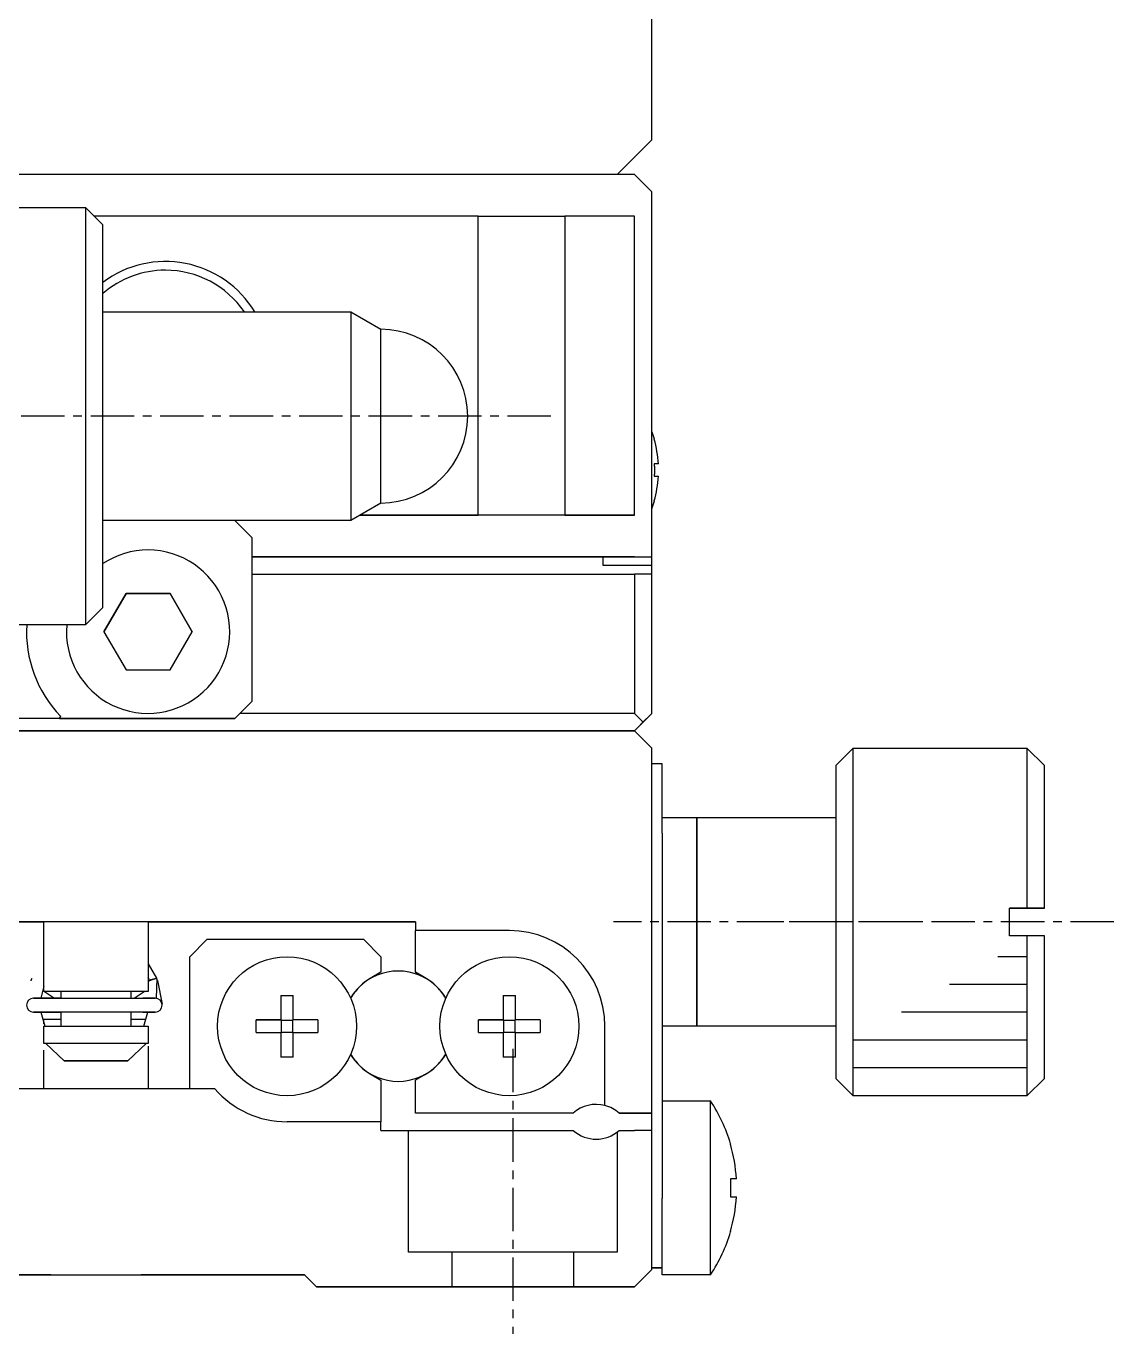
# Model space of a CAD drawing. Extents: x 253 to 454, y 43 to 262.
# Drawn here: x 422.6 to 453.91, y 90.99 to 128.61 of the extents above; entities that cross this region are included whole.
import ezdxf

# ---------------------------------------------------------------- set-up
doc = ezdxf.new("R2010")
doc.units = 0
doc.linetypes.add('CENTER', pattern=[2, 1.25, -0.25, 0.25, -0.25])
doc.layers.get('0').update_dxf_attribs({"linetype": 'CONTINUOUS'})
doc.layers.add('CENTER', color=1, linetype='CENTER')

msp = doc.modelspace()

# ---------------------------------------------------------------- linework, layer by layer
for q in [(440.612, 198.343), (439.612, 124.343)]:
    msp.add_line((440.612, 125.343), q)
at = {"color": 7, "linetype": 'CONTINUOUS'}
for p, q in [((440.112, 124.343), (401.112, 124.343)), ((440.112, 124.343), (440.612, 123.843)), ((440.612, 113.343), (440.612, 123.843)), ((420.812, 123.393), (424.312, 123.393)), ((424.312, 123.393), (424.812, 122.893)), ((424.312, 123.393), (424.312, 111.393)), ((435.612, 123.143), (424.562, 123.143)), ((435.612, 123.143), (438.112, 123.143)), ((435.612, 114.543), (435.612, 123.143)), ((440.112, 123.143), (438.112, 123.143)), ((438.112, 123.143), (438.112, 114.543)), ((440.112, 114.543), (440.112, 123.143)), ((424.812, 111.893), (424.812, 122.893)), ((424.812, 120.393), (431.946, 120.393)), ((431.946, 120.393), (432.379, 120.143)), ((431.946, 120.393), (431.946, 117.365)), ((432.379, 120.143), (432.812, 119.893)), ((432.812, 117.37), (432.812, 119.893)), ((431.946, 117.365), (431.946, 114.393)), ((432.812, 114.893), (432.812, 117.37)), ((440.687, 116.731), (440.682, 116.729)), ((440.687, 116.731), (440.682, 116.729)), ((440.802, 116.023), (440.682, 116.023)), ((440.802, 116.023), (440.682, 116.023)), ((440.682, 115.663), (440.802, 115.663)), ((432.812, 114.893), (432.379, 114.643)), ((440.682, 114.956), (440.687, 114.954)), ((428.612, 114.393), (424.812, 114.393)), ((431.946, 114.393), (424.812, 114.393)), ((428.612, 114.393), (429.112, 113.893)), ((432.379, 114.643), (431.946, 114.393)), ((435.612, 114.543), (432.206, 114.543)), ((432.206, 114.543), (435.612, 114.543)), ((440.112, 114.543), (435.612, 114.543)), ((438.112, 114.543), (435.612, 114.543)), ((438.112, 114.543), (440.112, 114.543)), ((429.112, 109.193), (429.112, 113.893)), ((429.112, 113.343), (439.212, 113.343)), ((440.112, 113.343), (429.112, 113.343)), ((439.212, 113.093), (439.212, 113.343)), ((439.212, 113.343), (440.612, 113.343)), ((440.112, 113.343), (440.612, 113.343)), ((440.612, 113.093), (440.612, 113.343)), ((440.612, 113.093), (439.212, 113.093)), ((440.612, 113.093), (439.212, 113.093)), ((440.612, 112.843), (440.612, 113.093)), ((429.112, 112.843), (440.112, 112.843)), ((440.612, 112.843), (440.112, 112.843)), ((440.112, 112.843), (440.112, 108.843)), ((440.612, 108.843), (440.612, 112.843)), ((425.477, 112.293), (424.842, 111.193)), ((424.842, 111.193), (425.477, 112.293)), ((426.747, 112.293), (425.477, 112.293)), ((425.477, 112.293), (426.747, 112.293)), ((427.383, 111.193), (426.747, 112.293)), ((426.747, 112.293), (427.383, 111.193)), ((424.812, 111.893), (424.312, 111.393)), ((424.312, 111.393), (420.812, 111.393)), ((424.842, 111.193), (425.477, 110.093)), ((426.747, 110.093), (427.383, 111.193)), ((425.477, 110.093), (426.747, 110.093)), ((429.112, 109.193), (428.612, 108.693)), ((428.612, 108.693), (429.112, 109.193)), ((423.594, 108.762), (423.565, 108.693)), ((423.565, 108.693), (423.594, 108.762)), ((440.112, 108.843), (428.762, 108.843)), ((440.112, 108.843), (440.362, 108.593)), ((440.362, 108.593), (440.612, 108.843)), ((440.612, 108.843), (440.362, 108.593)), ((423.565, 108.693), (420.812, 108.693)), ((428.612, 108.693), (420.812, 108.693)), ((423.565, 108.693), (428.612, 108.693)), ((440.462, 108.693), (440.112, 108.343)), ((440.112, 108.343), (440.462, 108.693)), ((440.112, 108.343), (440.362, 108.593)), ((440.362, 108.593), (440.112, 108.343)), ((401.112, 108.343), (440.112, 108.343)), ((440.112, 108.343), (401.112, 108.343)), ((440.112, 108.343), (440.612, 107.843)), ((440.612, 97.343), (440.612, 107.843)), ((445.912, 107.343), (446.412, 107.843)), ((446.412, 107.843), (451.412, 107.843)), ((446.412, 102.843), (446.412, 107.843)), ((451.412, 107.843), (451.912, 107.343)), ((451.412, 107.843), (451.412, 103.243)), ((440.912, 107.393), (440.612, 107.393)), ((440.912, 105.393), (440.912, 107.393)), ((445.912, 107.343), (445.912, 102.843)), ((451.912, 103.243), (451.912, 107.343)), ((440.912, 105.843), (441.912, 105.843)), ((441.912, 105.843), (445.912, 105.843)), ((441.912, 102.843), (441.912, 105.843)), ((441.912, 105.843), (441.912, 99.843)), ((440.912, 105.393), (440.912, 96.268)), ((450.912, 102.443), (450.912, 103.243)), ((450.912, 103.243), (451.412, 103.243)), ((451.412, 103.243), (450.912, 103.243)), ((451.412, 103.243), (451.912, 103.243)), ((451.912, 103.243), (451.412, 103.243)), ((433.812, 102.843), (407.412, 102.843)), ((422.112, 102.843), (423.112, 102.843)), ((423.112, 100.843), (423.112, 102.843)), ((426.112, 102.843), (426.112, 100.843)), ((426.112, 102.843), (433.812, 102.843)), ((433.812, 102.843), (433.812, 102.593)), ((441.912, 99.843), (441.912, 102.843)), ((445.912, 102.843), (445.912, 98.343)), ((446.412, 97.843), (446.412, 102.843)), ((427.312, 101.843), (427.812, 102.343)), ((427.812, 102.343), (432.312, 102.343)), ((432.312, 102.343), (432.812, 101.843)), ((433.812, 101.393), (433.812, 102.593)), ((436.512, 102.593), (433.812, 102.593)), ((436.512, 102.593), (433.812, 102.593)), ((451.412, 102.443), (450.912, 102.443)), ((451.412, 102.443), (451.412, 97.843)), ((451.912, 102.443), (451.412, 102.443)), ((451.912, 98.343), (451.912, 102.443)), ((426.113, 101.633), (426.354, 101.222)), ((427.312, 98.043), (427.312, 101.843)), ((432.812, 101.843), (432.812, 101.393)), ((422.75, 101.157), (422.771, 101.213)), ((422.771, 101.211), (422.772, 101.211)), ((422.771, 101.209), (422.771, 101.211)), ((426.142, 101.2), (426.113, 101.24)), ((426.356, 101.22), (426.148, 101.165)), ((426.36, 101.213), (426.347, 100.647)), ((432.812, 101.393), (432.552, 101.243)), ((432.812, 101.393), (432.552, 101.243)), ((433.812, 101.393), (434.073, 101.243)), ((434.073, 101.243), (433.812, 101.393)), ((422.748, 101.151), (422.749, 101.154)), ((422.749, 101.154), (422.75, 101.156)), ((423.112, 100.991), (423.027, 100.649)), ((426.112, 100.843), (423.112, 100.843)), ((423.612, 100.843), (423.112, 100.843)), ((423.134, 100.843), (423.416, 100.649)), ((425.612, 100.843), (423.612, 100.843)), ((423.612, 100.649), (423.612, 100.843)), ((425.612, 100.843), (423.612, 100.843)), ((426.112, 100.843), (425.612, 100.843)), ((425.612, 100.843), (425.612, 100.649)), ((425.715, 100.649), (425.997, 100.843)), ((426.148, 101.165), (426.112, 101.149)), ((426.381, 101.156), (426.514, 100.475)), ((423.612, 100.649), (422.815, 100.649)), ((422.815, 100.649), (426.315, 100.649)), ((426.315, 100.649), (425.965, 100.649)), ((429.932, 100.729), (429.932, 100.023)), ((430.292, 100.023), (430.292, 100.729)), ((436.332, 100.729), (436.332, 100.023)), ((436.692, 100.023), (436.692, 100.729)), ((426.315, 100.249), (422.815, 100.249)), ((422.815, 100.249), (423.612, 100.249)), ((423.027, 100.249), (423.138, 99.843)), ((423.612, 99.843), (423.612, 100.249)), ((425.612, 100.249), (425.612, 99.843)), ((425.965, 100.249), (426.315, 100.249)), ((425.993, 99.842), (426.104, 100.249)), ((423.112, 100.043), (423.612, 100.043)), ((423.112, 99.908), (423.112, 100.043)), ((423.112, 99.343), (423.112, 99.843)), ((423.112, 99.843), (426.112, 99.843)), ((425.612, 100.043), (426.062, 100.043)), ((426.112, 99.843), (426.112, 99.343)), ((429.932, 100.023), (429.226, 100.023)), ((429.226, 100.023), (429.932, 100.023)), ((429.943, 100.012), (429.932, 100.023)), ((429.943, 100.012), (429.943, 99.673)), ((430.282, 100.012), (429.943, 100.012)), ((430.282, 100.012), (430.292, 100.023)), ((430.282, 99.673), (430.282, 100.012)), ((430.999, 100.023), (430.292, 100.023)), ((430.999, 100.023), (430.292, 100.023)), ((436.332, 100.023), (435.626, 100.023)), ((435.626, 100.023), (436.332, 100.023)), ((436.343, 100.012), (436.332, 100.023)), ((436.343, 100.012), (436.343, 99.673)), ((436.682, 100.012), (436.343, 100.012)), ((436.682, 100.012), (436.692, 100.023)), ((436.682, 99.673), (436.682, 100.012)), ((437.399, 100.023), (436.692, 100.023)), ((437.399, 100.023), (436.692, 100.023)), ((439.262, 97.561), (439.262, 99.843)), ((441.912, 99.843), (440.912, 99.843)), ((445.912, 99.843), (441.912, 99.843)), ((423.167, 99.343), (423.112, 99.343)), ((426.058, 99.343), (423.167, 99.343)), ((423.167, 99.343), (423.696, 98.843)), ((425.529, 98.843), (426.058, 99.343)), ((426.112, 99.343), (426.058, 99.343)), ((429.226, 99.663), (429.932, 99.663)), ((429.943, 99.673), (429.932, 99.663)), ((429.932, 99.663), (429.932, 98.956)), ((429.943, 99.673), (430.282, 99.673)), ((430.282, 99.673), (430.292, 99.663)), ((430.292, 99.663), (430.999, 99.663)), ((430.292, 98.956), (430.292, 99.663)), ((435.626, 99.663), (436.332, 99.663)), ((436.343, 99.673), (436.332, 99.663)), ((436.332, 99.663), (436.332, 98.956)), ((436.343, 99.673), (436.682, 99.673)), ((436.682, 99.673), (436.692, 99.663)), ((436.692, 99.663), (437.399, 99.663)), ((436.692, 98.956), (436.692, 99.663)), ((423.112, 98.043), (423.112, 99.151)), ((426.112, 99.265), (426.112, 98.043)), ((423.696, 98.843), (425.529, 98.843)), ((425.529, 98.843), (423.696, 98.843)), ((432.552, 98.442), (432.812, 98.292)), ((432.812, 98.292), (432.812, 97.093)), ((434.073, 98.442), (433.812, 98.292)), ((433.812, 97.343), (433.812, 98.292)), ((446.412, 97.843), (445.912, 98.343)), ((451.912, 98.343), (451.412, 97.843)), ((428.033, 98.043), (413.191, 98.043)), ((451.412, 97.843), (446.412, 97.843)), ((440.912, 97.693), (442.304, 97.693)), ((442.304, 92.693), (442.304, 97.693)), ((432.812, 97.093), (430.112, 97.093)), ((432.812, 96.843), (432.812, 97.093)), ((438.351, 97.343), (433.812, 97.343)), ((438.351, 97.343), (433.812, 97.343)), ((440.112, 97.343), (439.674, 97.343)), ((439.674, 97.343), (440.112, 97.343)), ((440.112, 97.343), (440.612, 97.343)), ((440.612, 97.343), (440.112, 97.343)), ((440.612, 96.843), (440.612, 97.343)), ((432.812, 96.843), (438.351, 96.843)), ((439.674, 96.843), (440.112, 96.843)), ((440.612, 96.843), (440.112, 96.843)), ((440.612, 92.843), (440.612, 96.843)), ((442.882, 96.455), (442.875, 96.451)), ((442.882, 96.455), (442.875, 96.451)), ((440.912, 96.268), (440.912, 94.893)), ((443.047, 95.453), (442.875, 95.453)), ((443.047, 95.453), (442.875, 95.453)), ((440.912, 92.693), (440.912, 94.893)), ((442.875, 94.933), (443.047, 94.933)), ((442.875, 93.934), (442.882, 93.931)), ((410.612, 92.693), (430.612, 92.693)), ((423.312, 92.693), (417.912, 92.693)), ((430.612, 92.693), (425.912, 92.693)), ((430.962, 92.343), (430.612, 92.693)), ((430.612, 92.693), (430.962, 92.343)), ((440.362, 92.593), (440.112, 92.343)), ((440.362, 92.593), (440.112, 92.343)), ((440.362, 92.593), (440.612, 92.843)), ((440.612, 92.843), (440.362, 92.593)), ((440.612, 92.893), (440.912, 92.893)), ((440.912, 92.893), (440.612, 92.893)), ((442.304, 92.693), (440.912, 92.693)), ((430.962, 92.343), (440.112, 92.343)), ((440.112, 92.343), (430.962, 92.343)), ((436.612, 92.343), (434.862, 92.343)), ((436.612, 92.343), (434.862, 92.343)), ((438.362, 92.343), (434.862, 92.343)), ((438.362, 92.343), (434.862, 92.343)), ((438.362, 92.343), (436.612, 92.343)), ((438.362, 92.343), (436.612, 92.343))]:
    msp.add_line(p, q, dxfattribs=at)
at = {"color": 3, "linetype": 'CONTINUOUS'}
for p, q in [((451.412, 101.843), (450.569, 101.843)), ((451.412, 101.043), (449.184, 101.043)), ((451.412, 100.243), (447.798, 100.243)), ((451.412, 99.443), (446.412, 99.443)), ((451.412, 98.643), (446.412, 98.643)), ((451.412, 98.643), (446.412, 98.643)), ((433.612, 93.343), (433.612, 96.843)), ((439.612, 96.792), (439.612, 93.343)), ((439.612, 93.343), (433.612, 93.343)), ((434.862, 92.343), (434.862, 93.343)), ((438.362, 93.343), (438.362, 92.343))]:
    msp.add_line(p, q, dxfattribs=at)
at = {"color": 7, "linetype": 'CONTINUOUS'}
for points in [[(440.682, 116.023, 0), (440.682, 116.019, 0), (440.682, 116.017, 0), (440.682, 116.013, 0), (440.682, 116.011, 0), (440.683, 116.009, 0), (440.683, 116.005, 0), (440.683, 116.003, 0), (440.683, 115.999, 0), (440.683, 115.997, 0), (440.683, 115.995, 0), (440.683, 115.991, 0), (440.683, 115.989, 0), (440.684, 115.985, 0), (440.684, 115.983, 0), (440.684, 115.979, 0), (440.684, 115.977, 0), (440.684, 115.975, 0), (440.684, 115.971, 0), (440.684, 115.969, 0), (440.684, 115.965, 0), (440.684, 115.963, 0), (440.684, 115.961, 0), (440.685, 115.957, 0), (440.685, 115.955, 0), (440.685, 115.951, 0), (440.685, 115.949, 0), (440.685, 115.947, 0), (440.685, 115.943, 0), (440.685, 115.941, 0), (440.685, 115.937, 0), (440.685, 115.935, 0), (440.685, 115.933, 0), (440.685, 115.929, 0), (440.685, 115.927, 0), (440.686, 115.923, 0), (440.686, 115.921, 0), (440.686, 115.919, 0), (440.686, 115.915, 0), (440.686, 115.913, 0), (440.686, 115.909, 0), (440.686, 115.907, 0), (440.686, 115.905, 0), (440.686, 115.901, 0), (440.686, 115.899, 0), (440.686, 115.895, 0), (440.686, 115.893, 0), (440.686, 115.889, 0), (440.686, 115.887, 0), (440.686, 115.885, 0), (440.686, 115.881, 0), (440.686, 115.879, 0), (440.686, 115.875, 0), (440.686, 115.873, 0), (440.686, 115.871, 0), (440.686, 115.867, 0), (440.686, 115.865, 0), (440.686, 115.861, 0), (440.686, 115.859, 0), (440.686, 115.857, 0), (440.686, 115.853, 0), (440.686, 115.851, 0), (440.686, 115.847, 0), (440.686, 115.845, 0), (440.686, 115.843, 0), (440.686, 115.839, 0), (440.686, 115.837, 0), (440.686, 115.833, 0), (440.686, 115.831, 0), (440.686, 115.829, 0), (440.686, 115.825, 0), (440.686, 115.823, 0), (440.686, 115.819, 0), (440.686, 115.817, 0), (440.686, 115.813, 0), (440.686, 115.811, 0), (440.686, 115.809, 0), (440.686, 115.805, 0), (440.686, 115.803, 0), (440.686, 115.799, 0), (440.686, 115.797, 0), (440.686, 115.795, 0), (440.686, 115.791, 0), (440.686, 115.789, 0), (440.686, 115.785, 0), (440.686, 115.783, 0), (440.686, 115.781, 0), (440.686, 115.777, 0), (440.686, 115.775, 0), (440.686, 115.771, 0), (440.686, 115.769, 0), (440.686, 115.767, 0), (440.686, 115.763, 0), (440.686, 115.761, 0), (440.685, 115.757, 0), (440.685, 115.755, 0), (440.685, 115.753, 0), (440.685, 115.749, 0), (440.685, 115.747, 0), (440.685, 115.743, 0), (440.685, 115.741, 0), (440.685, 115.739, 0), (440.685, 115.735, 0), (440.685, 115.733, 0), (440.685, 115.729, 0), (440.685, 115.727, 0), (440.684, 115.723, 0), (440.684, 115.721, 0), (440.684, 115.719, 0), (440.684, 115.715, 0), (440.684, 115.713, 0), (440.684, 115.709, 0), (440.684, 115.707, 0), (440.684, 115.705, 0), (440.684, 115.701, 0), (440.684, 115.699, 0), (440.683, 115.695, 0), (440.683, 115.693, 0), (440.683, 115.691, 0), (440.683, 115.687, 0), (440.683, 115.685, 0), (440.683, 115.681, 0), (440.683, 115.679, 0), (440.683, 115.677, 0), (440.682, 115.673, 0), (440.682, 115.671, 0), (440.682, 115.667, 0), (440.682, 115.665, 0), (440.682, 115.663, 0)], [(422.771, 101.211, 0), (422.771, 101.211, 0), (422.771, 101.211, 0), (422.771, 101.211, 0), (422.771, 101.211, 0), (422.771, 101.211, 0), (422.771, 101.211, 0), (422.771, 101.211, 0), (422.771, 101.211, 0), (422.771, 101.211, 0), (422.771, 101.211, 0), (422.771, 101.211, 0), (422.771, 101.211, 0), (422.771, 101.211, 0), (422.771, 101.211, 0), (422.771, 101.211, 0), (422.771, 101.211, 0), (422.771, 101.211, 0), (422.771, 101.211, 0), (422.771, 101.211, 0), (422.771, 101.211, 0), (422.771, 101.211, 0), (422.771, 101.211, 0), (422.771, 101.211, 0), (422.771, 101.211, 0), (422.771, 101.211, 0), (422.771, 101.211, 0), (422.771, 101.211, 0), (422.771, 101.211, 0), (422.771, 101.211, 0), (422.771, 101.211, 0), (422.771, 101.211, 0), (422.771, 101.211, 0), (422.771, 101.211, 0), (422.771, 101.211, 0), (422.771, 101.211, 0), (422.771, 101.211, 0), (422.771, 101.211, 0), (422.771, 101.211, 0), (422.771, 101.211, 0), (422.771, 101.211, 0), (422.771, 101.211, 0), (422.771, 101.211, 0), (422.771, 101.211, 0), (422.771, 101.211, 0), (422.771, 101.211, 0), (422.771, 101.211, 0), (422.771, 101.211, 0), (422.771, 101.211, 0), (422.771, 101.211, 0), (422.771, 101.211, 0), (422.771, 101.211, 0), (422.771, 101.211, 0), (422.771, 101.211, 0), (422.771, 101.211, 0), (422.771, 101.211, 0), (422.771, 101.211, 0), (422.771, 101.211, 0), (422.771, 101.211, 0), (422.771, 101.211, 0), (422.771, 101.211, 0), (422.771, 101.211, 0), (422.771, 101.211, 0), (422.771, 101.211, 0), (422.771, 101.211, 0), (422.771, 101.211, 0), (422.771, 101.211, 0), (422.771, 101.211, 0), (422.771, 101.211, 0), (422.771, 101.211, 0), (422.771, 101.211, 0), (422.771, 101.211, 0), (422.771, 101.211, 0), (422.771, 101.211, 0), (422.771, 101.211, 0), (422.771, 101.211, 0), (422.771, 101.211, 0), (422.771, 101.211, 0), (422.771, 101.211, 0), (422.771, 101.211, 0), (422.771, 101.211, 0), (422.771, 101.211, 0), (422.771, 101.211, 0), (422.771, 101.211, 0), (422.771, 101.211, 0), (422.771, 101.211, 0), (422.771, 101.211, 0), (422.771, 101.211, 0), (422.771, 101.211, 0), (422.771, 101.211, 0), (422.771, 101.211, 0), (422.771, 101.211, 0), (422.771, 101.211, 0), (422.771, 101.211, 0), (422.771, 101.211, 0), (422.771, 101.211, 0), (422.771, 101.211, 0), (422.771, 101.211, 0), (422.771, 101.211, 0), (422.771, 101.211, 0), (422.771, 101.211, 0), (422.771, 101.211, 0), (422.771, 101.211, 0), (422.771, 101.211, 0), (422.771, 101.211, 0), (422.771, 101.211, 0), (422.771, 101.211, 0), (422.771, 101.211, 0), (422.771, 101.211, 0), (422.771, 101.211, 0), (422.771, 101.211, 0), (422.771, 101.211, 0), (422.771, 101.211, 0), (422.771, 101.213, 0), (422.771, 101.213, 0), (422.771, 101.213, 0), (422.771, 101.213, 0), (422.771, 101.213, 0), (422.771, 101.213, 0), (422.771, 101.213, 0), (422.771, 101.213, 0), (422.771, 101.213, 0), (422.771, 101.213, 0), (422.771, 101.213, 0), (422.771, 101.213, 0), (422.771, 101.213, 0), (422.771, 101.213, 0), (422.771, 101.213, 0), (422.771, 101.213, 0)], [(426.113, 101.137, 0), (426.115, 101.139, 0), (426.117, 101.139, 0), (426.119, 101.141, 0), (426.121, 101.141, 0), (426.125, 101.143, 0), (426.127, 101.143, 0), (426.129, 101.145, 0), (426.131, 101.147, 0), (426.133, 101.147, 0), (426.135, 101.149, 0), (426.139, 101.149, 0), (426.141, 101.151, 0), (426.143, 101.151, 0), (426.145, 101.153, 0), (426.147, 101.153, 0), (426.151, 101.155, 0), (426.153, 101.155, 0), (426.155, 101.157, 0), (426.157, 101.157, 0), (426.159, 101.159, 0), (426.163, 101.159, 0), (426.165, 101.161, 0), (426.167, 101.161, 0), (426.169, 101.163, 0), (426.173, 101.165, 0), (426.175, 101.165, 0), (426.177, 101.167, 0), (426.179, 101.167, 0), (426.181, 101.169, 0), (426.185, 101.169, 0), (426.187, 101.171, 0), (426.189, 101.171, 0), (426.191, 101.171, 0), (426.193, 101.173, 0), (426.197, 101.173, 0), (426.199, 101.175, 0), (426.201, 101.175, 0), (426.203, 101.177, 0), (426.205, 101.177, 0), (426.209, 101.179, 0), (426.211, 101.179, 0), (426.213, 101.181, 0), (426.215, 101.181, 0), (426.217, 101.183, 0), (426.221, 101.183, 0), (426.223, 101.183, 0), (426.225, 101.185, 0), (426.227, 101.185, 0), (426.229, 101.187, 0), (426.231, 101.187, 0), (426.235, 101.189, 0), (426.237, 101.189, 0), (426.239, 101.189, 0), (426.241, 101.191, 0), (426.243, 101.191, 0), (426.245, 101.193, 0), (426.247, 101.193, 0), (426.251, 101.193, 0), (426.253, 101.195, 0), (426.255, 101.195, 0), (426.257, 101.195, 0), (426.259, 101.197, 0), (426.261, 101.197, 0), (426.263, 101.199, 0), (426.265, 101.199, 0), (426.267, 101.199, 0), (426.269, 101.201, 0), (426.271, 101.201, 0), (426.273, 101.201, 0), (426.275, 101.203, 0), (426.277, 101.203, 0), (426.279, 101.203, 0), (426.281, 101.203, 0), (426.283, 101.205, 0), (426.285, 101.205, 0), (426.287, 101.205, 0), (426.289, 101.207, 0), (426.291, 101.207, 0), (426.293, 101.207, 0), (426.295, 101.207, 0), (426.297, 101.209, 0), (426.299, 101.209, 0), (426.301, 101.209, 0), (426.303, 101.209, 0), (426.305, 101.209, 0), (426.307, 101.211, 0), (426.307, 101.211, 0), (426.309, 101.211, 0), (426.311, 101.211, 0), (426.313, 101.211, 0), (426.315, 101.213, 0), (426.317, 101.213, 0), (426.317, 101.213, 0), (426.319, 101.213, 0), (426.321, 101.213, 0), (426.323, 101.213, 0), (426.323, 101.215, 0), (426.325, 101.215, 0), (426.327, 101.215, 0), (426.327, 101.215, 0), (426.329, 101.215, 0), (426.331, 101.215, 0), (426.331, 101.215, 0), (426.333, 101.215, 0), (426.335, 101.215, 0), (426.335, 101.215, 0), (426.337, 101.217, 0), (426.339, 101.217, 0), (426.339, 101.217, 0), (426.341, 101.217, 0), (426.341, 101.217, 0), (426.343, 101.217, 0), (426.343, 101.217, 0), (426.345, 101.217, 0), (426.345, 101.217, 0), (426.347, 101.217, 0), (426.347, 101.217, 0), (426.349, 101.217, 0), (426.349, 101.217, 0), (426.349, 101.217, 0), (426.351, 101.217, 0), (426.351, 101.217, 0), (426.353, 101.217, 0), (426.353, 101.217, 0), (426.353, 101.217, 0), (426.355, 101.215, 0), (426.355, 101.215, 0), (426.355, 101.215, 0)], [(426.355, 101.215, 0), (426.355, 101.215, 0), (426.355, 101.215, 0), (426.355, 101.215, 0), (426.355, 101.215, 0), (426.355, 101.215, 0), (426.355, 101.215, 0), (426.355, 101.215, 0), (426.355, 101.215, 0), (426.355, 101.215, 0), (426.357, 101.215, 0), (426.357, 101.215, 0), (426.357, 101.215, 0), (426.357, 101.215, 0), (426.357, 101.215, 0), (426.357, 101.215, 0), (426.357, 101.215, 0), (426.357, 101.215, 0), (426.357, 101.215, 0), (426.357, 101.215, 0), (426.357, 101.215, 0), (426.357, 101.215, 0), (426.357, 101.215, 0), (426.357, 101.215, 0), (426.357, 101.215, 0), (426.357, 101.215, 0), (426.357, 101.215, 0), (426.357, 101.215, 0), (426.357, 101.215, 0), (426.357, 101.215, 0), (426.357, 101.215, 0), (426.357, 101.215, 0), (426.357, 101.215, 0), (426.357, 101.215, 0), (426.357, 101.215, 0), (426.357, 101.215, 0), (426.357, 101.215, 0), (426.357, 101.215, 0), (426.357, 101.215, 0), (426.357, 101.215, 0), (426.357, 101.215, 0), (426.357, 101.215, 0), (426.357, 101.215, 0), (426.359, 101.215, 0), (426.359, 101.215, 0), (426.359, 101.215, 0), (426.359, 101.215, 0), (426.359, 101.215, 0), (426.359, 101.215, 0), (426.359, 101.215, 0), (426.359, 101.215, 0), (426.359, 101.215, 0), (426.359, 101.215, 0), (426.359, 101.213, 0), (426.359, 101.213, 0), (426.359, 101.213, 0), (426.359, 101.213, 0), (426.359, 101.213, 0), (426.359, 101.213, 0), (426.359, 101.213, 0), (426.359, 101.213, 0), (426.359, 101.213, 0), (426.359, 101.213, 0), (426.359, 101.213, 0), (426.359, 101.213, 0), (426.359, 101.213, 0), (426.359, 101.213, 0), (426.359, 101.213, 0), (426.359, 101.213, 0), (426.359, 101.213, 0), (426.359, 101.213, 0), (426.359, 101.213, 0), (426.359, 101.213, 0), (426.359, 101.213, 0), (426.359, 101.213, 0), (426.359, 101.213, 0), (426.359, 101.213, 0), (426.359, 101.213, 0), (426.359, 101.213, 0), (426.359, 101.213, 0), (426.359, 101.213, 0), (426.359, 101.213, 0), (426.359, 101.213, 0), (426.359, 101.213, 0), (426.359, 101.213, 0), (426.359, 101.213, 0), (426.359, 101.213, 0), (426.359, 101.213, 0), (426.359, 101.213, 0), (426.359, 101.213, 0), (426.359, 101.213, 0), (426.359, 101.213, 0), (426.359, 101.213, 0), (426.359, 101.213, 0), (426.359, 101.213, 0), (426.359, 101.213, 0), (426.359, 101.213, 0), (426.359, 101.213, 0), (426.359, 101.213, 0), (426.359, 101.213, 0), (426.359, 101.211, 0), (426.359, 101.211, 0), (426.361, 101.211, 0), (426.361, 101.211, 0), (426.361, 101.211, 0), (426.361, 101.211, 0), (426.361, 101.211, 0), (426.361, 101.211, 0), (426.361, 101.211, 0), (426.361, 101.211, 0), (426.361, 101.211, 0), (426.361, 101.211, 0), (426.361, 101.211, 0), (426.361, 101.211, 0), (426.361, 101.211, 0), (426.361, 101.211, 0), (426.361, 101.211, 0), (426.361, 101.211, 0), (426.361, 101.211, 0), (426.361, 101.211, 0), (426.361, 101.211, 0), (426.361, 101.211, 0), (426.361, 101.211, 0), (426.361, 101.211, 0), (426.361, 101.211, 0), (426.361, 101.211, 0), (426.361, 101.211, 0), (426.361, 101.211, 0), (426.361, 101.211, 0)], [(429.933, 100.729, 0), (429.935, 100.729, 0), (429.939, 100.729, 0), (429.941, 100.729, 0), (429.943, 100.729, 0), (429.947, 100.729, 0), (429.949, 100.729, 0), (429.953, 100.729, 0), (429.955, 100.729, 0), (429.957, 100.729, 0), (429.961, 100.729, 0), (429.963, 100.729, 0), (429.967, 100.729, 0), (429.969, 100.729, 0), (429.971, 100.729, 0), (429.975, 100.729, 0), (429.977, 100.729, 0), (429.981, 100.729, 0), (429.983, 100.729, 0), (429.985, 100.729, 0), (429.989, 100.729, 0), (429.991, 100.729, 0), (429.995, 100.729, 0), (429.997, 100.729, 0), (429.999, 100.729, 0), (430.003, 100.729, 0), (430.005, 100.729, 0), (430.009, 100.729, 0), (430.011, 100.731, 0), (430.015, 100.731, 0), (430.017, 100.731, 0), (430.019, 100.731, 0), (430.023, 100.731, 0), (430.025, 100.731, 0), (430.029, 100.731, 0), (430.031, 100.731, 0), (430.033, 100.731, 0), (430.037, 100.731, 0), (430.039, 100.731, 0), (430.043, 100.731, 0), (430.045, 100.731, 0), (430.047, 100.731, 0), (430.051, 100.731, 0), (430.053, 100.731, 0), (430.057, 100.731, 0), (430.059, 100.731, 0), (430.061, 100.731, 0), (430.065, 100.731, 0), (430.067, 100.731, 0), (430.071, 100.731, 0), (430.073, 100.731, 0), (430.075, 100.731, 0), (430.079, 100.731, 0), (430.081, 100.731, 0), (430.085, 100.731, 0), (430.087, 100.731, 0), (430.091, 100.731, 0), (430.093, 100.731, 0), (430.095, 100.731, 0), (430.099, 100.731, 0), (430.101, 100.731, 0), (430.105, 100.731, 0), (430.107, 100.731, 0), (430.109, 100.731, 0), (430.113, 100.731, 0), (430.115, 100.731, 0), (430.119, 100.731, 0), (430.121, 100.731, 0), (430.123, 100.731, 0), (430.127, 100.731, 0), (430.129, 100.731, 0), (430.133, 100.731, 0), (430.135, 100.731, 0), (430.137, 100.731, 0), (430.141, 100.731, 0), (430.143, 100.731, 0), (430.147, 100.731, 0), (430.149, 100.731, 0), (430.151, 100.731, 0), (430.155, 100.731, 0), (430.157, 100.731, 0), (430.161, 100.731, 0), (430.163, 100.731, 0), (430.165, 100.731, 0), (430.169, 100.731, 0), (430.171, 100.731, 0), (430.175, 100.731, 0), (430.177, 100.731, 0), (430.181, 100.731, 0), (430.183, 100.731, 0), (430.185, 100.731, 0), (430.189, 100.731, 0), (430.191, 100.731, 0), (430.195, 100.731, 0), (430.197, 100.731, 0), (430.199, 100.731, 0), (430.203, 100.731, 0), (430.205, 100.731, 0), (430.209, 100.731, 0), (430.211, 100.731, 0), (430.213, 100.731, 0), (430.217, 100.729, 0), (430.219, 100.729, 0), (430.223, 100.729, 0), (430.225, 100.729, 0), (430.227, 100.729, 0), (430.231, 100.729, 0), (430.233, 100.729, 0), (430.237, 100.729, 0), (430.239, 100.729, 0), (430.241, 100.729, 0), (430.245, 100.729, 0), (430.247, 100.729, 0), (430.251, 100.729, 0), (430.253, 100.729, 0), (430.255, 100.729, 0), (430.259, 100.729, 0), (430.261, 100.729, 0), (430.265, 100.729, 0), (430.267, 100.729, 0), (430.271, 100.729, 0), (430.273, 100.729, 0), (430.275, 100.729, 0), (430.279, 100.729, 0), (430.281, 100.729, 0), (430.285, 100.729, 0), (430.287, 100.729, 0), (430.289, 100.729, 0), (430.293, 100.729, 0)], [(436.333, 100.729, 0), (436.335, 100.729, 0), (436.339, 100.729, 0), (436.341, 100.729, 0), (436.343, 100.729, 0), (436.347, 100.729, 0), (436.349, 100.729, 0), (436.353, 100.729, 0), (436.355, 100.729, 0), (436.357, 100.729, 0), (436.361, 100.729, 0), (436.363, 100.729, 0), (436.367, 100.729, 0), (436.369, 100.729, 0), (436.371, 100.729, 0), (436.375, 100.729, 0), (436.377, 100.729, 0), (436.381, 100.729, 0), (436.383, 100.729, 0), (436.385, 100.729, 0), (436.389, 100.729, 0), (436.391, 100.729, 0), (436.395, 100.729, 0), (436.397, 100.729, 0), (436.399, 100.729, 0), (436.403, 100.729, 0), (436.405, 100.729, 0), (436.409, 100.729, 0), (436.411, 100.731, 0), (436.415, 100.731, 0), (436.417, 100.731, 0), (436.419, 100.731, 0), (436.423, 100.731, 0), (436.425, 100.731, 0), (436.429, 100.731, 0), (436.431, 100.731, 0), (436.433, 100.731, 0), (436.437, 100.731, 0), (436.439, 100.731, 0), (436.443, 100.731, 0), (436.445, 100.731, 0), (436.447, 100.731, 0), (436.451, 100.731, 0), (436.453, 100.731, 0), (436.457, 100.731, 0), (436.459, 100.731, 0), (436.461, 100.731, 0), (436.465, 100.731, 0), (436.467, 100.731, 0), (436.471, 100.731, 0), (436.473, 100.731, 0), (436.475, 100.731, 0), (436.479, 100.731, 0), (436.481, 100.731, 0), (436.485, 100.731, 0), (436.487, 100.731, 0), (436.491, 100.731, 0), (436.493, 100.731, 0), (436.495, 100.731, 0), (436.499, 100.731, 0), (436.501, 100.731, 0), (436.505, 100.731, 0), (436.507, 100.731, 0), (436.509, 100.731, 0), (436.513, 100.731, 0), (436.515, 100.731, 0), (436.519, 100.731, 0), (436.521, 100.731, 0), (436.523, 100.731, 0), (436.527, 100.731, 0), (436.529, 100.731, 0), (436.533, 100.731, 0), (436.535, 100.731, 0), (436.537, 100.731, 0), (436.541, 100.731, 0), (436.543, 100.731, 0), (436.547, 100.731, 0), (436.549, 100.731, 0), (436.551, 100.731, 0), (436.555, 100.731, 0), (436.557, 100.731, 0), (436.561, 100.731, 0), (436.563, 100.731, 0), (436.565, 100.731, 0), (436.569, 100.731, 0), (436.571, 100.731, 0), (436.575, 100.731, 0), (436.577, 100.731, 0), (436.581, 100.731, 0), (436.583, 100.731, 0), (436.585, 100.731, 0), (436.589, 100.731, 0), (436.591, 100.731, 0), (436.595, 100.731, 0), (436.597, 100.731, 0), (436.599, 100.731, 0), (436.603, 100.731, 0), (436.605, 100.731, 0), (436.609, 100.731, 0), (436.611, 100.731, 0), (436.613, 100.731, 0), (436.617, 100.729, 0), (436.619, 100.729, 0), (436.623, 100.729, 0), (436.625, 100.729, 0), (436.627, 100.729, 0), (436.631, 100.729, 0), (436.633, 100.729, 0), (436.637, 100.729, 0), (436.639, 100.729, 0), (436.641, 100.729, 0), (436.645, 100.729, 0), (436.647, 100.729, 0), (436.651, 100.729, 0), (436.653, 100.729, 0), (436.655, 100.729, 0), (436.659, 100.729, 0), (436.661, 100.729, 0), (436.665, 100.729, 0), (436.667, 100.729, 0), (436.671, 100.729, 0), (436.673, 100.729, 0), (436.675, 100.729, 0), (436.679, 100.729, 0), (436.681, 100.729, 0), (436.685, 100.729, 0), (436.687, 100.729, 0), (436.689, 100.729, 0), (436.693, 100.729, 0)], [(429.227, 99.663, 0), (429.227, 99.665, 0), (429.227, 99.667, 0), (429.225, 99.671, 0), (429.225, 99.673, 0), (429.225, 99.677, 0), (429.225, 99.679, 0), (429.225, 99.681, 0), (429.225, 99.685, 0), (429.225, 99.687, 0), (429.225, 99.691, 0), (429.225, 99.693, 0), (429.225, 99.695, 0), (429.225, 99.699, 0), (429.225, 99.701, 0), (429.225, 99.705, 0), (429.225, 99.707, 0), (429.225, 99.709, 0), (429.225, 99.713, 0), (429.225, 99.715, 0), (429.225, 99.719, 0), (429.225, 99.721, 0), (429.225, 99.723, 0), (429.225, 99.727, 0), (429.225, 99.729, 0), (429.225, 99.733, 0), (429.225, 99.735, 0), (429.225, 99.739, 0), (429.225, 99.741, 0), (429.225, 99.743, 0), (429.225, 99.747, 0), (429.225, 99.749, 0), (429.225, 99.753, 0), (429.225, 99.755, 0), (429.225, 99.757, 0), (429.225, 99.761, 0), (429.225, 99.763, 0), (429.225, 99.767, 0), (429.225, 99.769, 0), (429.225, 99.771, 0), (429.225, 99.775, 0), (429.225, 99.777, 0), (429.225, 99.781, 0), (429.225, 99.783, 0), (429.225, 99.785, 0), (429.225, 99.789, 0), (429.225, 99.791, 0), (429.225, 99.795, 0), (429.225, 99.797, 0), (429.225, 99.799, 0), (429.225, 99.803, 0), (429.225, 99.805, 0), (429.223, 99.809, 0), (429.223, 99.811, 0), (429.223, 99.813, 0), (429.223, 99.817, 0), (429.223, 99.819, 0), (429.223, 99.823, 0), (429.223, 99.825, 0), (429.223, 99.829, 0), (429.223, 99.831, 0), (429.223, 99.833, 0), (429.223, 99.837, 0), (429.223, 99.839, 0), (429.223, 99.843, 0), (429.223, 99.845, 0), (429.223, 99.847, 0), (429.223, 99.851, 0), (429.223, 99.853, 0), (429.223, 99.857, 0), (429.223, 99.859, 0), (429.223, 99.861, 0), (429.223, 99.865, 0), (429.223, 99.867, 0), (429.223, 99.871, 0), (429.223, 99.873, 0), (429.223, 99.875, 0), (429.225, 99.879, 0), (429.225, 99.881, 0), (429.225, 99.885, 0), (429.225, 99.887, 0), (429.225, 99.889, 0), (429.225, 99.893, 0), (429.225, 99.895, 0), (429.225, 99.899, 0), (429.225, 99.901, 0), (429.225, 99.905, 0), (429.225, 99.907, 0), (429.225, 99.909, 0), (429.225, 99.913, 0), (429.225, 99.915, 0), (429.225, 99.919, 0), (429.225, 99.921, 0), (429.225, 99.923, 0), (429.225, 99.927, 0), (429.225, 99.929, 0), (429.225, 99.933, 0), (429.225, 99.935, 0), (429.225, 99.937, 0), (429.225, 99.941, 0), (429.225, 99.943, 0), (429.225, 99.947, 0), (429.225, 99.949, 0), (429.225, 99.951, 0), (429.225, 99.955, 0), (429.225, 99.957, 0), (429.225, 99.961, 0), (429.225, 99.963, 0), (429.225, 99.965, 0), (429.225, 99.969, 0), (429.225, 99.971, 0), (429.225, 99.975, 0), (429.225, 99.977, 0), (429.225, 99.979, 0), (429.225, 99.983, 0), (429.225, 99.985, 0), (429.225, 99.989, 0), (429.225, 99.991, 0), (429.225, 99.995, 0), (429.225, 99.997, 0), (429.225, 99.999, 0), (429.225, 100.003, 0), (429.225, 100.005, 0), (429.225, 100.009, 0), (429.225, 100.011, 0), (429.225, 100.013, 0), (429.227, 100.017, 0), (429.227, 100.019, 0), (429.227, 100.023, 0)], [(430.999, 100.023, 0), (430.999, 100.019, 0), (430.999, 100.017, 0), (430.999, 100.013, 0), (430.999, 100.011, 0), (430.999, 100.009, 0), (430.999, 100.005, 0), (430.999, 100.003, 0), (430.999, 99.999, 0), (430.999, 99.997, 0), (430.999, 99.995, 0), (430.999, 99.991, 0), (430.999, 99.989, 0), (430.999, 99.985, 0), (430.999, 99.983, 0), (430.999, 99.979, 0), (430.999, 99.977, 0), (430.999, 99.975, 0), (430.999, 99.971, 0), (431.001, 99.969, 0), (431.001, 99.965, 0), (431.001, 99.963, 0), (431.001, 99.961, 0), (431.001, 99.957, 0), (431.001, 99.955, 0), (431.001, 99.951, 0), (431.001, 99.949, 0), (431.001, 99.947, 0), (431.001, 99.943, 0), (431.001, 99.941, 0), (431.001, 99.937, 0), (431.001, 99.935, 0), (431.001, 99.933, 0), (431.001, 99.929, 0), (431.001, 99.927, 0), (431.001, 99.923, 0), (431.001, 99.921, 0), (431.001, 99.919, 0), (431.001, 99.915, 0), (431.001, 99.913, 0), (431.001, 99.909, 0), (431.001, 99.907, 0), (431.001, 99.905, 0), (431.001, 99.901, 0), (431.001, 99.899, 0), (431.001, 99.895, 0), (431.001, 99.893, 0), (431.001, 99.889, 0), (431.001, 99.887, 0), (431.001, 99.885, 0), (431.001, 99.881, 0), (431.001, 99.879, 0), (431.001, 99.875, 0), (431.001, 99.873, 0), (431.001, 99.871, 0), (431.001, 99.867, 0), (431.001, 99.865, 0), (431.001, 99.861, 0), (431.001, 99.859, 0), (431.001, 99.857, 0), (431.001, 99.853, 0), (431.001, 99.851, 0), (431.001, 99.847, 0), (431.001, 99.845, 0), (431.001, 99.843, 0), (431.001, 99.839, 0), (431.001, 99.837, 0), (431.001, 99.833, 0), (431.001, 99.831, 0), (431.001, 99.829, 0), (431.001, 99.825, 0), (431.001, 99.823, 0), (431.001, 99.819, 0), (431.001, 99.817, 0), (431.001, 99.813, 0), (431.001, 99.811, 0), (431.001, 99.809, 0), (431.001, 99.805, 0), (431.001, 99.803, 0), (431.001, 99.799, 0), (431.001, 99.797, 0), (431.001, 99.795, 0), (431.001, 99.791, 0), (431.001, 99.789, 0), (431.001, 99.785, 0), (431.001, 99.783, 0), (431.001, 99.781, 0), (431.001, 99.777, 0), (431.001, 99.775, 0), (431.001, 99.771, 0), (431.001, 99.769, 0), (431.001, 99.767, 0), (431.001, 99.763, 0), (431.001, 99.761, 0), (431.001, 99.757, 0), (431.001, 99.755, 0), (431.001, 99.753, 0), (431.001, 99.749, 0), (431.001, 99.747, 0), (431.001, 99.743, 0), (431.001, 99.741, 0), (431.001, 99.739, 0), (431.001, 99.735, 0), (431.001, 99.733, 0), (431.001, 99.729, 0), (431.001, 99.727, 0), (431.001, 99.723, 0), (431.001, 99.721, 0), (431.001, 99.719, 0), (431.001, 99.715, 0), (430.999, 99.713, 0), (430.999, 99.709, 0), (430.999, 99.707, 0), (430.999, 99.705, 0), (430.999, 99.701, 0), (430.999, 99.699, 0), (430.999, 99.695, 0), (430.999, 99.693, 0), (430.999, 99.691, 0), (430.999, 99.687, 0), (430.999, 99.685, 0), (430.999, 99.681, 0), (430.999, 99.679, 0), (430.999, 99.677, 0), (430.999, 99.673, 0), (430.999, 99.671, 0), (430.999, 99.667, 0), (430.999, 99.665, 0), (430.999, 99.663, 0)], [(435.627, 99.663, 0), (435.627, 99.665, 0), (435.627, 99.667, 0), (435.625, 99.671, 0), (435.625, 99.673, 0), (435.625, 99.677, 0), (435.625, 99.679, 0), (435.625, 99.681, 0), (435.625, 99.685, 0), (435.625, 99.687, 0), (435.625, 99.691, 0), (435.625, 99.693, 0), (435.625, 99.695, 0), (435.625, 99.699, 0), (435.625, 99.701, 0), (435.625, 99.705, 0), (435.625, 99.707, 0), (435.625, 99.709, 0), (435.625, 99.713, 0), (435.625, 99.715, 0), (435.625, 99.719, 0), (435.625, 99.721, 0), (435.625, 99.723, 0), (435.625, 99.727, 0), (435.625, 99.729, 0), (435.625, 99.733, 0), (435.625, 99.735, 0), (435.625, 99.739, 0), (435.625, 99.741, 0), (435.625, 99.743, 0), (435.625, 99.747, 0), (435.625, 99.749, 0), (435.625, 99.753, 0), (435.625, 99.755, 0), (435.625, 99.757, 0), (435.625, 99.761, 0), (435.625, 99.763, 0), (435.625, 99.767, 0), (435.625, 99.769, 0), (435.625, 99.771, 0), (435.625, 99.775, 0), (435.625, 99.777, 0), (435.625, 99.781, 0), (435.625, 99.783, 0), (435.625, 99.785, 0), (435.625, 99.789, 0), (435.625, 99.791, 0), (435.625, 99.795, 0), (435.625, 99.797, 0), (435.625, 99.799, 0), (435.625, 99.803, 0), (435.625, 99.805, 0), (435.623, 99.809, 0), (435.623, 99.811, 0), (435.623, 99.813, 0), (435.623, 99.817, 0), (435.623, 99.819, 0), (435.623, 99.823, 0), (435.623, 99.825, 0), (435.623, 99.829, 0), (435.623, 99.831, 0), (435.623, 99.833, 0), (435.623, 99.837, 0), (435.623, 99.839, 0), (435.623, 99.843, 0), (435.623, 99.845, 0), (435.623, 99.847, 0), (435.623, 99.851, 0), (435.623, 99.853, 0), (435.623, 99.857, 0), (435.623, 99.859, 0), (435.623, 99.861, 0), (435.623, 99.865, 0), (435.623, 99.867, 0), (435.623, 99.871, 0), (435.623, 99.873, 0), (435.623, 99.875, 0), (435.625, 99.879, 0), (435.625, 99.881, 0), (435.625, 99.885, 0), (435.625, 99.887, 0), (435.625, 99.889, 0), (435.625, 99.893, 0), (435.625, 99.895, 0), (435.625, 99.899, 0), (435.625, 99.901, 0), (435.625, 99.905, 0), (435.625, 99.907, 0), (435.625, 99.909, 0), (435.625, 99.913, 0), (435.625, 99.915, 0), (435.625, 99.919, 0), (435.625, 99.921, 0), (435.625, 99.923, 0), (435.625, 99.927, 0), (435.625, 99.929, 0), (435.625, 99.933, 0), (435.625, 99.935, 0), (435.625, 99.937, 0), (435.625, 99.941, 0), (435.625, 99.943, 0), (435.625, 99.947, 0), (435.625, 99.949, 0), (435.625, 99.951, 0), (435.625, 99.955, 0), (435.625, 99.957, 0), (435.625, 99.961, 0), (435.625, 99.963, 0), (435.625, 99.965, 0), (435.625, 99.969, 0), (435.625, 99.971, 0), (435.625, 99.975, 0), (435.625, 99.977, 0), (435.625, 99.979, 0), (435.625, 99.983, 0), (435.625, 99.985, 0), (435.625, 99.989, 0), (435.625, 99.991, 0), (435.625, 99.995, 0), (435.625, 99.997, 0), (435.625, 99.999, 0), (435.625, 100.003, 0), (435.625, 100.005, 0), (435.625, 100.009, 0), (435.625, 100.011, 0), (435.625, 100.013, 0), (435.627, 100.017, 0), (435.627, 100.019, 0), (435.627, 100.023, 0)], [(437.399, 100.023, 0), (437.399, 100.019, 0), (437.399, 100.017, 0), (437.399, 100.013, 0), (437.399, 100.011, 0), (437.399, 100.009, 0), (437.399, 100.005, 0), (437.399, 100.003, 0), (437.399, 99.999, 0), (437.399, 99.997, 0), (437.399, 99.995, 0), (437.399, 99.991, 0), (437.399, 99.989, 0), (437.4, 99.985, 0), (437.4, 99.983, 0), (437.4, 99.979, 0), (437.4, 99.977, 0), (437.4, 99.975, 0), (437.4, 99.971, 0), (437.4, 99.969, 0), (437.4, 99.965, 0), (437.4, 99.963, 0), (437.4, 99.961, 0), (437.4, 99.957, 0), (437.4, 99.955, 0), (437.4, 99.951, 0), (437.4, 99.949, 0), (437.4, 99.947, 0), (437.4, 99.943, 0), (437.4, 99.941, 0), (437.4, 99.937, 0), (437.4, 99.935, 0), (437.4, 99.933, 0), (437.4, 99.929, 0), (437.4, 99.927, 0), (437.4, 99.923, 0), (437.401, 99.921, 0), (437.401, 99.919, 0), (437.401, 99.915, 0), (437.401, 99.913, 0), (437.401, 99.909, 0), (437.401, 99.907, 0), (437.401, 99.905, 0), (437.401, 99.901, 0), (437.401, 99.899, 0), (437.401, 99.895, 0), (437.401, 99.893, 0), (437.401, 99.889, 0), (437.401, 99.887, 0), (437.401, 99.885, 0), (437.401, 99.881, 0), (437.401, 99.879, 0), (437.401, 99.875, 0), (437.401, 99.873, 0), (437.401, 99.871, 0), (437.401, 99.867, 0), (437.401, 99.865, 0), (437.401, 99.861, 0), (437.401, 99.859, 0), (437.401, 99.857, 0), (437.401, 99.853, 0), (437.401, 99.851, 0), (437.401, 99.847, 0), (437.401, 99.845, 0), (437.401, 99.843, 0), (437.401, 99.839, 0), (437.401, 99.837, 0), (437.401, 99.833, 0), (437.401, 99.831, 0), (437.401, 99.829, 0), (437.401, 99.825, 0), (437.401, 99.823, 0), (437.401, 99.819, 0), (437.401, 99.817, 0), (437.401, 99.813, 0), (437.401, 99.811, 0), (437.401, 99.809, 0), (437.401, 99.805, 0), (437.401, 99.803, 0), (437.401, 99.799, 0), (437.401, 99.797, 0), (437.401, 99.795, 0), (437.401, 99.791, 0), (437.401, 99.789, 0), (437.401, 99.785, 0), (437.401, 99.783, 0), (437.401, 99.781, 0), (437.401, 99.777, 0), (437.401, 99.775, 0), (437.401, 99.771, 0), (437.401, 99.769, 0), (437.401, 99.767, 0), (437.401, 99.763, 0), (437.4, 99.761, 0), (437.4, 99.757, 0), (437.4, 99.755, 0), (437.4, 99.753, 0), (437.4, 99.749, 0), (437.4, 99.747, 0), (437.4, 99.743, 0), (437.4, 99.741, 0), (437.4, 99.739, 0), (437.4, 99.735, 0), (437.4, 99.733, 0), (437.4, 99.729, 0), (437.4, 99.727, 0), (437.4, 99.723, 0), (437.4, 99.721, 0), (437.4, 99.719, 0), (437.4, 99.715, 0), (437.4, 99.713, 0), (437.4, 99.709, 0), (437.4, 99.707, 0), (437.4, 99.705, 0), (437.4, 99.701, 0), (437.4, 99.699, 0), (437.399, 99.695, 0), (437.399, 99.693, 0), (437.399, 99.691, 0), (437.399, 99.687, 0), (437.399, 99.685, 0), (437.399, 99.681, 0), (437.399, 99.679, 0), (437.399, 99.677, 0), (437.399, 99.673, 0), (437.399, 99.671, 0), (437.399, 99.667, 0), (437.399, 99.665, 0), (437.399, 99.663, 0)], [(430.293, 98.955, 0), (430.289, 98.955, 0), (430.287, 98.955, 0), (430.285, 98.955, 0), (430.281, 98.955, 0), (430.279, 98.955, 0), (430.275, 98.955, 0), (430.273, 98.955, 0), (430.271, 98.955, 0), (430.267, 98.955, 0), (430.265, 98.955, 0), (430.261, 98.955, 0), (430.259, 98.955, 0), (430.255, 98.955, 0), (430.253, 98.955, 0), (430.251, 98.955, 0), (430.247, 98.955, 0), (430.245, 98.955, 0), (430.241, 98.955, 0), (430.239, 98.955, 0), (430.237, 98.955, 0), (430.233, 98.955, 0), (430.231, 98.955, 0), (430.227, 98.955, 0), (430.225, 98.955, 0), (430.223, 98.955, 0), (430.219, 98.955, 0), (430.217, 98.955, 0), (430.213, 98.955, 0), (430.211, 98.955, 0), (430.209, 98.955, 0), (430.205, 98.955, 0), (430.203, 98.955, 0), (430.199, 98.955, 0), (430.197, 98.955, 0), (430.195, 98.953, 0), (430.191, 98.953, 0), (430.189, 98.953, 0), (430.185, 98.953, 0), (430.183, 98.953, 0), (430.181, 98.953, 0), (430.177, 98.953, 0), (430.175, 98.953, 0), (430.171, 98.953, 0), (430.169, 98.953, 0), (430.165, 98.953, 0), (430.163, 98.953, 0), (430.161, 98.953, 0), (430.157, 98.953, 0), (430.155, 98.953, 0), (430.151, 98.953, 0), (430.149, 98.953, 0), (430.147, 98.953, 0), (430.143, 98.953, 0), (430.141, 98.953, 0), (430.137, 98.953, 0), (430.135, 98.953, 0), (430.133, 98.953, 0), (430.129, 98.953, 0), (430.127, 98.953, 0), (430.123, 98.953, 0), (430.121, 98.953, 0), (430.119, 98.953, 0), (430.115, 98.953, 0), (430.113, 98.953, 0), (430.109, 98.953, 0), (430.107, 98.953, 0), (430.105, 98.953, 0), (430.101, 98.953, 0), (430.099, 98.953, 0), (430.095, 98.953, 0), (430.093, 98.953, 0), (430.091, 98.953, 0), (430.087, 98.953, 0), (430.085, 98.953, 0), (430.081, 98.953, 0), (430.079, 98.953, 0), (430.075, 98.953, 0), (430.073, 98.953, 0), (430.071, 98.953, 0), (430.067, 98.953, 0), (430.065, 98.953, 0), (430.061, 98.953, 0), (430.059, 98.953, 0), (430.057, 98.953, 0), (430.053, 98.953, 0), (430.051, 98.953, 0), (430.047, 98.953, 0), (430.045, 98.953, 0), (430.043, 98.953, 0), (430.039, 98.953, 0), (430.037, 98.953, 0), (430.033, 98.953, 0), (430.031, 98.953, 0), (430.029, 98.955, 0), (430.025, 98.955, 0), (430.023, 98.955, 0), (430.019, 98.955, 0), (430.017, 98.955, 0), (430.015, 98.955, 0), (430.011, 98.955, 0), (430.009, 98.955, 0), (430.005, 98.955, 0), (430.003, 98.955, 0), (429.999, 98.955, 0), (429.997, 98.955, 0), (429.995, 98.955, 0), (429.991, 98.955, 0), (429.989, 98.955, 0), (429.985, 98.955, 0), (429.983, 98.955, 0), (429.981, 98.955, 0), (429.977, 98.955, 0), (429.975, 98.955, 0), (429.971, 98.955, 0), (429.969, 98.955, 0), (429.967, 98.955, 0), (429.963, 98.955, 0), (429.961, 98.955, 0), (429.957, 98.955, 0), (429.955, 98.955, 0), (429.953, 98.955, 0), (429.949, 98.955, 0), (429.947, 98.955, 0), (429.943, 98.955, 0), (429.941, 98.955, 0), (429.939, 98.955, 0), (429.935, 98.955, 0), (429.933, 98.955, 0)], [(436.693, 98.955, 0), (436.689, 98.955, 0), (436.687, 98.955, 0), (436.685, 98.955, 0), (436.681, 98.955, 0), (436.679, 98.955, 0), (436.675, 98.955, 0), (436.673, 98.955, 0), (436.671, 98.955, 0), (436.667, 98.955, 0), (436.665, 98.955, 0), (436.661, 98.955, 0), (436.659, 98.955, 0), (436.655, 98.955, 0), (436.653, 98.955, 0), (436.651, 98.955, 0), (436.647, 98.955, 0), (436.645, 98.955, 0), (436.641, 98.955, 0), (436.639, 98.955, 0), (436.637, 98.955, 0), (436.633, 98.955, 0), (436.631, 98.955, 0), (436.627, 98.955, 0), (436.625, 98.955, 0), (436.623, 98.955, 0), (436.619, 98.955, 0), (436.617, 98.955, 0), (436.613, 98.955, 0), (436.611, 98.955, 0), (436.609, 98.955, 0), (436.605, 98.955, 0), (436.603, 98.955, 0), (436.599, 98.955, 0), (436.597, 98.955, 0), (436.595, 98.953, 0), (436.591, 98.953, 0), (436.589, 98.953, 0), (436.585, 98.953, 0), (436.583, 98.953, 0), (436.581, 98.953, 0), (436.577, 98.953, 0), (436.575, 98.953, 0), (436.571, 98.953, 0), (436.569, 98.953, 0), (436.565, 98.953, 0), (436.563, 98.953, 0), (436.561, 98.953, 0), (436.557, 98.953, 0), (436.555, 98.953, 0), (436.551, 98.953, 0), (436.549, 98.953, 0), (436.547, 98.953, 0), (436.543, 98.953, 0), (436.541, 98.953, 0), (436.537, 98.953, 0), (436.535, 98.953, 0), (436.533, 98.953, 0), (436.529, 98.953, 0), (436.527, 98.953, 0), (436.523, 98.953, 0), (436.521, 98.953, 0), (436.519, 98.953, 0), (436.515, 98.953, 0), (436.513, 98.953, 0), (436.509, 98.953, 0), (436.507, 98.953, 0), (436.505, 98.953, 0), (436.501, 98.953, 0), (436.499, 98.953, 0), (436.495, 98.953, 0), (436.493, 98.953, 0), (436.491, 98.953, 0), (436.487, 98.953, 0), (436.485, 98.953, 0), (436.481, 98.953, 0), (436.479, 98.953, 0), (436.475, 98.953, 0), (436.473, 98.953, 0), (436.471, 98.953, 0), (436.467, 98.953, 0), (436.465, 98.953, 0), (436.461, 98.953, 0), (436.459, 98.953, 0), (436.457, 98.953, 0), (436.453, 98.953, 0), (436.451, 98.953, 0), (436.447, 98.953, 0), (436.445, 98.953, 0), (436.443, 98.953, 0), (436.439, 98.953, 0), (436.437, 98.953, 0), (436.433, 98.953, 0), (436.431, 98.953, 0), (436.429, 98.955, 0), (436.425, 98.955, 0), (436.423, 98.955, 0), (436.419, 98.955, 0), (436.417, 98.955, 0), (436.415, 98.955, 0), (436.411, 98.955, 0), (436.409, 98.955, 0), (436.405, 98.955, 0), (436.403, 98.955, 0), (436.399, 98.955, 0), (436.397, 98.955, 0), (436.395, 98.955, 0), (436.391, 98.955, 0), (436.389, 98.955, 0), (436.385, 98.955, 0), (436.383, 98.955, 0), (436.381, 98.955, 0), (436.377, 98.955, 0), (436.375, 98.955, 0), (436.371, 98.955, 0), (436.369, 98.955, 0), (436.367, 98.955, 0), (436.363, 98.955, 0), (436.361, 98.955, 0), (436.357, 98.955, 0), (436.355, 98.955, 0), (436.353, 98.955, 0), (436.349, 98.955, 0), (436.347, 98.955, 0), (436.343, 98.955, 0), (436.341, 98.955, 0), (436.339, 98.955, 0), (436.335, 98.955, 0), (436.333, 98.955, 0)], [(442.875, 95.453, 0), (442.875, 95.449, 0), (442.875, 95.445, 0), (442.876, 95.439, 0), (442.876, 95.435, 0), (442.876, 95.431, 0), (442.876, 95.427, 0), (442.876, 95.423, 0), (442.877, 95.419, 0), (442.877, 95.415, 0), (442.877, 95.411, 0), (442.877, 95.407, 0), (442.877, 95.403, 0), (442.877, 95.399, 0), (442.878, 95.395, 0), (442.878, 95.391, 0), (442.878, 95.387, 0), (442.878, 95.383, 0), (442.878, 95.379, 0), (442.878, 95.375, 0), (442.879, 95.371, 0), (442.879, 95.367, 0), (442.879, 95.363, 0), (442.879, 95.359, 0), (442.879, 95.355, 0), (442.879, 95.351, 0), (442.879, 95.347, 0), (442.879, 95.343, 0), (442.88, 95.339, 0), (442.88, 95.335, 0), (442.88, 95.331, 0), (442.88, 95.327, 0), (442.88, 95.323, 0), (442.88, 95.319, 0), (442.88, 95.315, 0), (442.88, 95.309, 0), (442.88, 95.305, 0), (442.881, 95.301, 0), (442.881, 95.297, 0), (442.881, 95.293, 0), (442.881, 95.289, 0), (442.881, 95.285, 0), (442.881, 95.281, 0), (442.881, 95.277, 0), (442.881, 95.273, 0), (442.881, 95.269, 0), (442.881, 95.265, 0), (442.881, 95.261, 0), (442.881, 95.257, 0), (442.881, 95.253, 0), (442.881, 95.249, 0), (442.881, 95.245, 0), (442.882, 95.241, 0), (442.882, 95.237, 0), (442.882, 95.233, 0), (442.882, 95.229, 0), (442.882, 95.225, 0), (442.882, 95.221, 0), (442.882, 95.217, 0), (442.882, 95.213, 0), (442.882, 95.209, 0), (442.882, 95.205, 0), (442.882, 95.201, 0), (442.882, 95.197, 0), (442.882, 95.193, 0), (442.882, 95.189, 0), (442.882, 95.183, 0), (442.882, 95.179, 0), (442.882, 95.175, 0), (442.882, 95.171, 0), (442.882, 95.167, 0), (442.882, 95.163, 0), (442.882, 95.159, 0), (442.882, 95.155, 0), (442.882, 95.151, 0), (442.882, 95.147, 0), (442.882, 95.143, 0), (442.881, 95.139, 0), (442.881, 95.135, 0), (442.881, 95.131, 0), (442.881, 95.127, 0), (442.881, 95.123, 0), (442.881, 95.119, 0), (442.881, 95.115, 0), (442.881, 95.111, 0), (442.881, 95.107, 0), (442.881, 95.103, 0), (442.881, 95.099, 0), (442.881, 95.095, 0), (442.881, 95.091, 0), (442.881, 95.087, 0), (442.881, 95.083, 0), (442.88, 95.079, 0), (442.88, 95.075, 0), (442.88, 95.071, 0), (442.88, 95.067, 0), (442.88, 95.063, 0), (442.88, 95.059, 0), (442.88, 95.053, 0), (442.88, 95.049, 0), (442.88, 95.045, 0), (442.879, 95.041, 0), (442.879, 95.037, 0), (442.879, 95.033, 0), (442.879, 95.029, 0), (442.879, 95.025, 0), (442.879, 95.021, 0), (442.879, 95.017, 0), (442.879, 95.013, 0), (442.878, 95.009, 0), (442.878, 95.005, 0), (442.878, 95.001, 0), (442.878, 94.997, 0), (442.878, 94.993, 0), (442.878, 94.989, 0), (442.877, 94.985, 0), (442.877, 94.981, 0), (442.877, 94.977, 0), (442.877, 94.973, 0), (442.877, 94.969, 0), (442.877, 94.965, 0), (442.876, 94.961, 0), (442.876, 94.957, 0), (442.876, 94.953, 0), (442.876, 94.949, 0), (442.876, 94.945, 0), (442.875, 94.941, 0), (442.875, 94.937, 0), (442.875, 94.933, 0)]]:
    msp.add_polyline3d(points, dxfattribs=at)
for centre in [(430.112, 99.843), (436.512, 99.843)]:
    msp.add_circle(centre, 2, dxfattribs=at)
for centre, radius, start, end in [((426.612, 118.843), 3, 31.1089, 126.8699), ((426.612, 118.843), 2.75, 90, 130.8852), ((426.612, 118.843), 2.75, 34.3077, 90), ((432.812, 117.393), 2.5, 270, 90), ((437.612, 115.843), 3.2, 16.1225, 20.3641), ((437.612, 115.843), 3.195, 3.2297, 16.1067), ((437.612, 115.843), 3.195, 343.8933, 356.7703), ((437.612, 115.843), 3.2, 339.6359, 343.8775), ((426.112, 111.193), 2.35, 175.1179, 90), ((426.112, 111.193), 2.35, 90, 123.5862), ((426.112, 111.193), 3.5, 176.7242, 223.989), ((436.512, 99.843), 2.75, 0, 90), ((433.427, 99.728), 1.75, 120, 148.1185), ((433.312, 99.843), 1.587, 90, 135.0002), ((433.312, 99.843), 1.587, 45.0002, 90), ((433.198, 99.728), 1.75, 31.8815, 60), ((433.312, 99.843), 1.587, 135.0002, 149.5667), ((433.312, 99.843), 1.587, 30.4332, 45.0002), ((422.815, 100.449), 0.2, 90, 270), ((426.315, 100.449), 0.2, 270, 90), ((433.427, 99.958), 1.75, 211.8815, 240), ((433.312, 99.843), 1.587, 210.4333, 224.9998), ((433.198, 99.958), 1.75, 300, 328.1185), ((433.312, 99.843), 1.587, 314.9998, 329.5668), ((433.312, 99.843), 1.587, 224.9998, 314.9998), ((430.112, 99.843), 2.75, 220.8852, 270), ((439.012, 96.593), 1, 75.5225, 131.4096), ((439.012, 96.593), 1, 48.5904, 75.5225), ((438.562, 95.193), 4.5, 16.2858, 33.749), ((439.012, 97.593), 1, 228.5904, 311.4096), ((438.562, 95.193), 4.492, 3.3178, 16.2694), ((438.562, 95.193), 4.492, 343.7306, 356.6822), ((438.562, 95.193), 4.5, 326.251, 343.7142)]:
    msp.add_arc(centre, radius, start, end, dxfattribs=at)
at = {"layer": 'CENTER', "color": 1, "linetype": 'CENTER'}
for p, q in [((437.71, 117.393), (388.549, 117.393)), ((448.312, 102.843), (439.512, 102.843)), ((453.912, 102.843), (443.912, 102.843)), ((436.612, 99.193), (436.612, 90.993))]:
    msp.add_line(p, q, dxfattribs=at)

doc.saveas('drawing.dxf')
